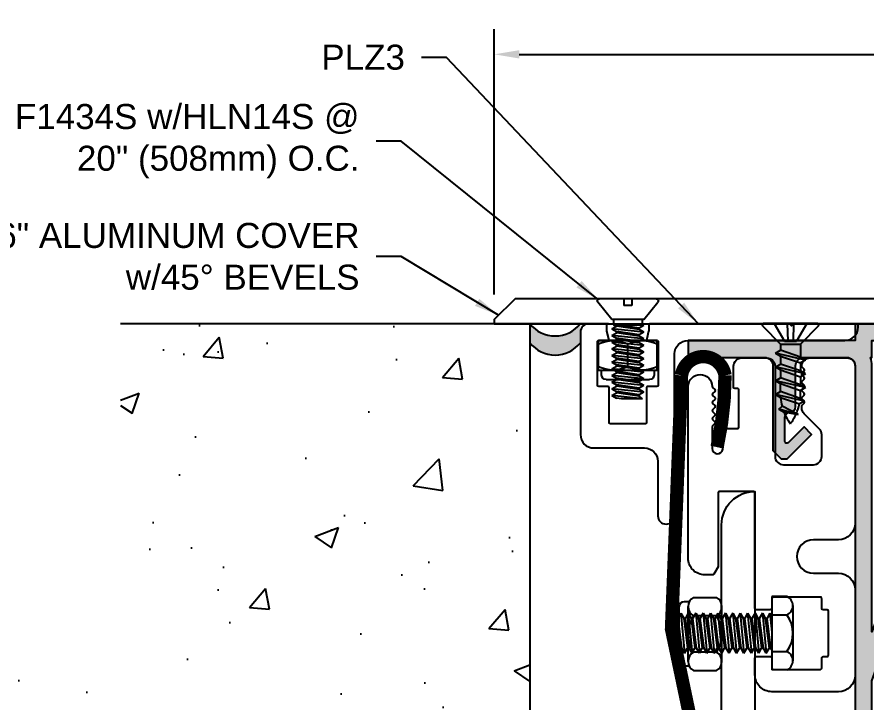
# Model space of a CAD drawing. Header units: inches. Extents: x -5.6 to 52.3, y -10.7 to 2.3.
# Drawn here: x -0.78 to 5.59, y -2.83 to 2.3 of the extents above; entities that cross this region are included whole.
import ezdxf

# ---------------------------------------------------------------- set-up
doc = ezdxf.new("R2010")
doc.units = ezdxf.units.IN
doc.header["$MEASUREMENT"] = 0
for name, color, linetype in [('Anchors', 4, 'Continuous'), ('Conditions', 1, 'Continuous'), ('Dimensions', 3, 'Continuous'), ('Fillers', 2, 'Continuous'), ('Metals', 7, 'Continuous'), ('Seal', 5, 'Continuous'), ('Text', 2, 'Continuous')]:
    doc.layers.add(name, color=color, linetype=linetype)
doc.styles.add('ARIAL', font='arial.ttf')
doc.dimstyles.new('Arial', dxfattribs={"dimscale": 1.5, "dimtxt": 0.125, "dimasz": 0.125, "dimexe": 0.125, "dimexo": 0.125, "dimgap": 0.125, "dimtad": 0, "dimtih": 1, "dimtoh": 1, "dimdec": 4, "dimzin": 0, "dimdsep": 46, "dimlunit": 4, "dimtxsty": 'ARIAL', "dimcen": 0.125, "dimadec": 0, "dimazin": 0, "dimtfac": 1, "dimtdec": 4, "dimtofl": 0, "dimtmove": 0, "dimatfit": 3, "dimfxl": 0, "dimfrac": 2, "dimtolj": 1, "dimtzin": 0, "dimarcsym": 0})

# ---------------------------------------------------------------- blocks, each defined once
blk = doc.blocks.new('PLZ1')
blk.add_lwpolyline([(0.2649999999999997, 8.881784197001252e-16, -0.4142135623730711), (0.2749999999999995, -0.009999999999999787), (0.2750000000000021, -0.5598205080756875, 0.1316524975873954), (0.2763397459621579, -0.5648205080756883), (0.3081976404784053, -0.6199999999999983, 0.2679491924311732), (0.3168578945162501, -0.6249999999999991), (0.3750000000000018, -0.6249999999999991, 0.414213562373097), (0.5000000000000018, -0.4999999999999991), (0.4999999999999973, 0.7850000000000019, 1), (0.3199999999999978, 0.785000000000001, -0.1989123673796777), (0.3170710678118633, 0.7779289321881349), (0.3012132034355937, 0.7620710678118661, 0.4142135623730763), (0.3012132034355937, 0.7479289321881355), (0.3170710678118633, 0.7320710678118658, -0.1989123673796564), (0.3199999999999978, 0.7250000000000005, -0.1989123673796497), (0.3170710678118633, 0.7179289321881361), (0.3012132034355945, 0.7020710678118665, 0.4142135623731135), (0.3012132034355945, 0.687928932188135), (0.3170710678118633, 0.6720710678118662, -0.1989123673796546), (0.3199999999999987, 0.6650000000000009, -0.198912367379622), (0.3170710678118642, 0.6579289321881365), (0.3012132034355945, 0.642071067811866, 0.4142135623730765), (0.3012132034355945, 0.6279289321881345), (0.3170710678118633, 0.6120710678118657, -0.1989123673796316), (0.3199999999999978, 0.6050000000000004, -0.1989123673796566), (0.3170710678118633, 0.5979289321881351), (0.3012132034355945, 0.5820710678118663, 0.4142135623730949), (0.3012132034355954, 0.5679289321881349), (0.3170710678118633, 0.5520710678118661, -0.1989123673796383), (0.3199999999999987, 0.5450000000000008, -0.1989123673796336), (0.3170710678118642, 0.5379289321881364), (0.3012132034355945, 0.5220710678118659, 0.4142135623730953), (0.3012132034355945, 0.5079289321881353), (0.3170710678118642, 0.4920710678118665, -0.1989123673796485), (0.3199999999999987, 0.4850000000000003), (0.3199999999999985, 0.3220000000000001, -0.936089839049128), (0.240347930773738, 0.3167356476109759), (0.2211529076102021, 0.4613160880972567, 0.376061697724795), (0.211239890303637, 0.4699999999999998), (0.1299999999999981, 0.47, -0.4142135623730648), (0.1199999999999983, 0.4800000000000006), (0.1199999999999977, 0.7600000000000007, -0.414213562373097), (0.1299999999999975, 0.7700000000000005), (0.1499999999999979, 0.7700000000000005, 0.4142135623730951), (0.1599999999999977, 0.7800000000000002), (0.1599999999999968, 0.9375000000000002, 0.4142135623731011), (0.09749999999999504, 1.000000000000001), (-0.08750000000000369, 0.9999999999999993, 0.4142135623730909), (-0.1500000000000037, 0.9374999999999993), (-0.1500000000000012, 0.2624999999999986, -0.414213562373095), (-0.2125000000000012, 0.1999999999999995), (-0.4375000000000009, 0.1999999999999986, -0.4142135623730907), (-0.5000000000000009, 0.2624999999999977), (-0.5000000000000018, 0.4241116523516795, -0.1989123673796602), (-0.4816941738241614, 0.468305826175839), (-0.3683058261758425, 0.5816941738241568, 0.1989123673796586), (-0.3500000000000021, 0.6258883476483164), (-0.3500000000000021, 0.6374999999999986, 0.1989123673796728), (-0.3529289321881366, 0.6445710678118648), (-0.3687867965644063, 0.6604289321881336, -0.4142135623730583), (-0.3687867965644063, 0.6745710678118642), (-0.3529289321881375, 0.690428932188133, 0.1989123673796797), (-0.350000000000003, 0.6974999999999991, 0.1989123673796383), (-0.3529289321881375, 0.7045710678118644), (-0.3687867965644063, 0.7204289321881332, -0.4142135623730951), (-0.3687867965644063, 0.7345710678118638), (-0.3529289321881375, 0.7504289321881334, 0.1989123673796432), (-0.3500000000000025, 0.7574999999999987, 0.1989123673796546), (-0.3529289321881375, 0.764571067811864), (-0.3687867965644063, 0.7804289321881328, -0.4142135623731131), (-0.3687867965644063, 0.7945710678118643), (-0.3529289321881375, 0.810428932188133, 0.198912367379643), (-0.3500000000000025, 0.8174999999999983, 0.1989123673796778), (-0.3529289321881375, 0.8245710678118645), (-0.3687867965644063, 0.8404289321881333, -0.4142135623730396), (-0.3687867965644063, 0.8545710678118639), (-0.3529289321881375, 0.8704289321881327, 0.1989123673796892), (-0.3500000000000025, 0.8774999999999988, 0.1989123673796612), (-0.3529289321881375, 0.8845710678118641), (-0.3687867965644063, 0.9004289321881329, -0.4142135623730949), (-0.3687867965644063, 0.9145710678118644), (-0.3529289321881375, 0.9304289321881332, 0.1989123673796681), (-0.3500000000000034, 0.9374999999999993, 0.4142135623730908), (-0.4125000000000039, 0.9999999999999984), (-0.6875000000000033, 0.9999999999999976, 0.4142135623730929), (-0.7500000000000033, 0.9374999999999976), (-0.7499999999999991, -0.2375000000000032, 0.4142135623730929), (-0.6249999999999991, -0.3625000000000023), (-0.4374999999999991, -0.3625000000000023, -1), (-0.4374999999999982, -0.6125000000000014), (-0.6249999999999973, -0.6125000000000014, 0.4142135623730929), (-0.7499999999999974, -0.7374999999999996), (-0.7499999999999958, -1.375000000000004, 0.4142135623730907), (-0.6249999999999944, -1.500000000000002), (-0.1249999999999949, -1.500000000000001, 0.4142135623730991), (5.10702591327572e-15, -1.374999999999999), (3.33066907387547e-15, -1.247499999999999, 0.4142135623729931), (-0.009999999999995568, -1.2375), (-0.1149999999999969, -1.237500000000001, 0.414213562373019), (-0.1249999999999958, -1.247499999999999), (-0.1249999999999958, -1.3225, -0.414213562373069), (-0.1349999999999956, -1.3325), (-0.489999999999996, -1.332500000000002, -0.4142135623730129), (-0.4999999999999958, -1.322500000000002), (-0.4999999999999967, -1.247500000000003, 0.4142135623731492), (-0.5099999999999965, -1.237500000000001), (-0.5399999999999958, -1.237500000000001, -0.4142135623730909), (-0.5499999999999965, -1.227500000000002), (-0.5499999999999974, -0.8975000000000015, -0.414213562373097), (-0.5399999999999974, -0.8875000000000017), (-0.5099999999999971, -0.8875000000000017, 0.414213562373017), (-0.4999999999999973, -0.877500000000002), (-0.4999999999999982, -0.8025000000000027, -0.414213562373162), (-0.4899999999999975, -0.7925000000000011), (-0.134999999999998, -0.7925000000000013, -0.4142135623730711), (-0.1249999999999973, -0.8024999999999993), (-0.1249999999999973, -0.8775000000000004, 0.4142135623730649), (-0.1149999999999975, -0.8875000000000002), (-0.009999999999997122, -0.8875000000000002, 0.4142135623730951), (2.664535259100376e-15, -0.8774999999999986), (0, -0.009999999999999787, -0.414213562373097), (0.009999999999999787, 0)], format="xyb", close=True)
blk = doc.blocks.new('CSA3X312X14')
blk.add_lwpolyline([(0.25, 3.249999999999998, 0.4142135623730961), (0, 3.5), (0, 0), (3, 0, 0.4142135623730951), (2.75, 0.25), (0.25, 0.25)], format="xyb", close=True)
blk = doc.blocks.new('FSM1434S')
for p, q in [((0.2021999590287287, 0), (-0.2021999590287287, 0)), ((-0.1223999999999954, 0), (-0.04559999999999675, -0.1319999999999997)), ((-0.02372020366593475, 0), (-0.01903137791199683, -0.1319999999999997)), ((0.02372020366593475, 0), (0.01903137791199683, -0.1319999999999997)), ((0.1224000000000025, 0), (0.04560000000000386, -0.1319999999999997)), ((-0.209070226997607, -0.01631208755444646), (-0.07499999999999929, -0.1535999999999991)), ((0.2090702269976141, -0.01631208755444646), (0.07499999999999929, -0.1535999999999991)), ((-0.07499999999999929, -0.1535999999999991), (0.07499999999999929, -0.1535999999999991)), ((-0.07499999999999929, -0.1535999999999991), (-0.0750000000000064, -0.199690484713857)), ((-0.04559999999999675, -0.1319999999999997), (0.04560000000000386, -0.1319999999999997)), ((0.07499999999999929, -0.1535999999999991), (0.07499999999999929, -0.2512904847138593)), ((-0.1124999999999936, -0.2213411198084714), (-0.07499999999999218, -0.1996904847138605)), ((0.1125000000000078, -0.2729411198084719), (-0.1124999999999936, -0.2213411198084714)), ((-0.1124999999999936, -0.2213411198084714), (-0.07499999999999218, -0.2429917549030822)), ((0.0750000000000064, -0.2512904847138611), (-0.07499999999999218, -0.1996904847138605)), ((-0.07499999999999929, -0.2429917549030787), (-0.07499999999999929, -0.2464904847138598)), ((-0.07499999999999218, -0.2429917549030822), (-0.07499999999999218, -0.3028904847138598)), ((-0.07499999999999218, -0.2429917549030822), (0.0750000000000064, -0.2945917549030828)), ((0.1125000000000078, -0.2729411198084719), (0.0750000000000064, -0.2512904847138611)), ((-0.1124999999999936, -0.3245411198084707), (-0.07499999999999218, -0.3028904847138598)), ((0.0750000000000064, -0.3544904847138604), (-0.07499999999999218, -0.3028904847138598)), ((0.1125000000000078, -0.2729411198084719), (0.0750000000000064, -0.2945917549030828)), ((0.07499999999999929, -0.2945917549030863), (0.07499999999999929, -0.2980904847138603)), ((0.0750000000000064, -0.2945917549030828), (0.0750000000000064, -0.3544904847138604)), ((0.1125000000000078, -0.3761411198084712), (-0.1124999999999936, -0.3245411198084707)), ((-0.1124999999999936, -0.3245411198084707), (-0.07499999999999218, -0.3461917549030833)), ((-0.07499999999999218, -0.3461917549030833), (0.0750000000000064, -0.3977917549030821)), ((-0.07499999999999218, -0.3461917549030833), (-0.07499999999999218, -0.4060904847138609)), ((0.1125000000000078, -0.3761411198084712), (0.0750000000000064, -0.3544904847138604)), ((0.1125000000000078, -0.3761411198084712), (0.0750000000000064, -0.3977917549030821)), ((-0.1124999999999936, -0.4277411198084717), (-0.07499999999999218, -0.4060904847138609)), ((0.1125000000000078, -0.4793411198084705), (-0.1124999999999936, -0.4277411198084717)), ((-0.1124999999999936, -0.4277411198084717), (-0.07499999999999218, -0.4493917549030826)), ((0.0750000000000064, -0.4576904847138596), (-0.07499999999999218, -0.4060904847138609)), ((0.0750000000000064, -0.3977917549030821), (0.0750000000000064, -0.4576904847138596)), ((-0.07499999999999218, -0.5092904847138566), (-0.07499999999999218, -0.449391754903079)), ((-0.07499999999999218, -0.4493917549030826), (0.0750000000000064, -0.5009917549030831)), ((0.1125000000000078, -0.4793411198084705), (0.0750000000000064, -0.4576904847138596)), ((0.1125000000000078, -0.4793411198084705), (0.0750000000000064, -0.5009917549030831)), ((0.0750000000000064, -0.5244), (0.0750000000000064, -0.5009917549030796)), ((-0.1124999999999936, -0.5309411198084675), (-0.07499999999999218, -0.5092904847138566)), ((0.1054974343528237, -0.5812244573502046), (-0.1124999999999936, -0.5309411198084675)), ((-0.1124999999999936, -0.5309411198084675), (-0.07499999999999218, -0.5525917549030783)), ((0.07338413121035003, -0.5603346258502135), (-0.07499999999999218, -0.5092904847138566)), ((-0.07499999999999218, -0.5525917549030783), (0.06720391934592485, -0.6015099031580746)), ((0.1054974343528237, -0.5812244573502046), (0.07338413121035003, -0.5603346258502135)), ((-0.0885093113710731, -0.6395809368833536), (-0.06322969394716083, -0.6186114104252809)), ((0.05766015458528884, -0.6814778965481771), (-0.06322969394716083, -0.6186114104252809)), ((0.1054974343528237, -0.5812244573502046), (0.06720391934592485, -0.6015099031580746)), ((0.05766015458528884, -0.6814778965481771), (-0.0885093113710731, -0.6395809368833536)), ((-0.0885093113710731, -0.6395809368833536), (-0.0513025382185468, -0.6605294167157645)), ((-0.0513025382185468, -0.6605294167157645), (0.05766015458528884, -0.6814778965481771))]:
    blk.add_line(p, q)
for centre, radius, start, end in [((-0.2021999590287287, -0.009602841491085812), 0.009602841491087389, 90, 224.3206352445347), ((0.2021999590287287, -0.009602841491085812), 0.009602841491087389, 315.6793647554653, 90), ((0.2981151623510634, -0.5256258103886129), 0.3731171759479361, 184.1973960888634, 194.4309384336967), ((-0.2981151623510492, -0.5256258103886129), 0.3731171759479361, 354.6624059884859, 0.1882354729873082), ((-0.2981151623510492, -0.5256258103886129), 0.3731171759479361, 336.5003795182769, 348.2653928388687), ((0.2981151623510634, -0.5256258103886129), 0.3731171759479361, 201.2487049367108, 216.9666793800467), ((-0.2981151623510492, -0.5256258103886129), 0.3731171759479361, 323.0333206199533, 335.8103984866806)]:
    blk.add_arc(centre, radius, start, end)
blk = doc.blocks.new('HLN516SN')
for p, q in [((-0.2046420738343367, 0.3200000000000001), (0.2046420738343367, 0.3200000000000001)), ((-0.241648332876081, 0.2443651969271207), (-0.241648332876081, 0.2829937409582557)), ((0.241648332876081, 0.2443651969271207), (0.241648332876081, 0.2829937409582557)), ((-0.2737495523437501, 0.2130156189549991), (-0.2737495523437501, 0.04029593410499838)), ((-0.2053121642578127, 0.2533115530599999), (0.2053121642578127, 0.2533115530599999)), ((-0.1368747761718753, 0.04029593410500013), (-0.1368747761718753, 0.2130156189549991)), ((0.1368747761718752, 0.04029593410499975), (0.1368747761718752, 0.2130156189549995)), ((0.27374955234375, 0.2130156189549983), (0.27374955234375, 0.04029593410500267)), ((-0.2053121642578127, 0), (0.2053121642578127, 0))]:
    blk.add_line(p, q)
for centre, radius, start, end in [((-0.2046420738343367, 0.2829937409582557), 0.03700625904174437, 90, 180), ((0.2046420738343367, 0.2829937409582557), 0.03700625904174437, 0, 90), ((-0.2053121642578127, 0.1750475974834362), 0.07826395557656364, 29.0208465949254, 150.9791534050746), ((-6.72459486705801e-17, 0.0006996319112443222), 0.2526119211487555, 57.19114240084847, 122.8088575991515), ((0.2053121642578127, 0.1750475974834364), 0.07826395557656342, 29.02084659492475, 150.9791534050753), ((-0.2053121642578127, 0.07826395557656358), 0.07826395557656364, 209.0208465949254, 330.9791534050746), ((-6.377650171862648e-17, 0.2526119211487555), 0.2526119211487555, 237.1911424008485, 302.8088575991515), ((0.2053121642578127, 0.07826395557656339), 0.07826395557656342, 209.0208465949247, 330.9791534050753)]:
    blk.add_arc(centre, radius, start, end)
blk = doc.blocks.new('H51634S')
for p, q in [((-0.20625, 0.1584), (0.20625, 0.1584)), ((-0.275, 0.1143999999999999), (-0.275, 0)), ((-0.1375000000000001, 0), (-0.1375, 0.1144)), ((0.1374999999999998, 0), (0.1374999999999998, 0.1144)), ((0.275, 0.1144000000000001), (0.275, 0)), ((-0.275, 0), (0.275, 0)), ((-0.1500000000000032, -0.01312320444908496), (-0.1271137562753574, 2.465190328815662e-32)), ((-0.1500000000000032, -0.01312320444908496), (-0.008269391949888485, 0)), ((0.1244431218623133, 2.465190328815662e-32), (0.1129999999999966, -0.006561602224538915)), ((-0.1500000000000032, -0.01312320444908519), (-0.113000000000003, -0.03433938000231748)), ((-0.150000000000003, -0.06867876000464077), (0.1499999999999969, -0.04090098222686242)), ((-0.150000000000003, -0.06867876000464077), (-0.1130000000000028, -0.04746258445140847)), ((0.1129999999999966, -0.006561602224538915), (-0.113000000000003, -0.03433938000231748)), ((-0.1130000000000028, -0.04746258445140847), (0.1129999999999967, -0.0196848066736299)), ((-0.1130000000000028, -0.04746258445140847), (-0.113000000000003, -0.03433938000231748)), ((0.1129999999999967, -0.06211715778009472), (-0.1130000000000028, -0.08989493555787328)), ((0.1129999999999967, -0.0196848066736299), (0.1129999999999966, -0.006561602224538915)), ((0.1499999999999969, -0.0409009822268622), (0.1129999999999967, -0.0196848066736299)), ((0.1499999999999969, -0.04090098222686242), (0.1129999999999967, -0.06211715778009472)), ((0.1129999999999968, -0.0752403622291857), (0.1129999999999967, -0.06211715778009472)), ((-0.150000000000003, -0.06867876000464099), (-0.1130000000000028, -0.08989493555787328)), ((-0.1500000000000029, -0.1242343155601966), (0.149999999999997, -0.09645653778241822)), ((-0.1500000000000029, -0.1242343155601966), (-0.1130000000000027, -0.1030181400069643)), ((-0.1500000000000029, -0.1242343155601968), (-0.1130000000000027, -0.1454504911134291)), ((-0.1130000000000027, -0.1030181400069643), (0.1129999999999968, -0.0752403622291857)), ((-0.1130000000000027, -0.1030181400069643), (-0.1130000000000028, -0.08989493555787328)), ((0.1129999999999968, -0.1176727133356505), (-0.1130000000000027, -0.1454504911134291)), ((0.149999999999997, -0.096456537782418), (0.1129999999999968, -0.0752403622291857)), ((0.149999999999997, -0.09645653778241822), (0.1129999999999968, -0.1176727133356505)), ((0.1129999999999969, -0.1307959177847415), (0.1129999999999968, -0.1176727133356505)), ((-0.1500000000000028, -0.1797898711157524), (0.1499999999999971, -0.152012093337974)), ((-0.1500000000000028, -0.1797898711157524), (-0.1130000000000026, -0.1585736955625201)), ((-0.1500000000000028, -0.1797898711157526), (-0.1130000000000026, -0.2010060466689849)), ((-0.1130000000000026, -0.1585736955625201), (0.1129999999999969, -0.1307959177847415)), ((-0.1130000000000026, -0.1585736955625201), (-0.1130000000000027, -0.1454504911134291)), ((0.1129999999999969, -0.1732282688912063), (-0.1130000000000026, -0.2010060466689849)), ((-0.1130000000000025, -0.2141292511180759), (0.112999999999997, -0.1863514733402973)), ((0.1499999999999971, -0.1520120933379738), (0.1129999999999969, -0.1307959177847415)), ((0.1499999999999971, -0.152012093337974), (0.1129999999999969, -0.1732282688912063)), ((0.112999999999997, -0.1863514733402973), (0.1129999999999969, -0.1732282688912063)), ((0.1499999999999972, -0.2075676488935296), (0.112999999999997, -0.1863514733402973)), ((-0.1500000000000027, -0.2353454266713082), (0.1499999999999972, -0.2075676488935298)), ((-0.1500000000000027, -0.2353454266713082), (-0.1130000000000025, -0.2141292511180759)), ((-0.1500000000000027, -0.2353454266713084), (-0.1130000000000025, -0.2565616022245407)), ((-0.1130000000000025, -0.2141292511180759), (-0.1130000000000026, -0.2010060466689849)), ((0.112999999999997, -0.2287838244467621), (-0.1130000000000025, -0.2565616022245407)), ((-0.1130000000000024, -0.2696848066736317), (0.1129999999999971, -0.2419070288958531)), ((0.1499999999999972, -0.2075676488935298), (0.112999999999997, -0.2287838244467621)), ((0.1129999999999971, -0.2419070288958531), (0.112999999999997, -0.2287838244467621)), ((0.1499999999999973, -0.2631232044490854), (0.1129999999999971, -0.2419070288958531)), ((-0.1500000000000026, -0.290900982226864), (0.1499999999999973, -0.2631232044490857)), ((-0.1500000000000026, -0.290900982226864), (-0.1130000000000024, -0.2696848066736317)), ((-0.1500000000000026, -0.2909009822268642), (-0.1130000000000024, -0.3121171577800965)), ((-0.1130000000000024, -0.2696848066736317), (-0.1130000000000025, -0.2565616022245407)), ((0.1129999999999971, -0.284339380002318), (-0.1130000000000024, -0.3121171577800965)), ((-0.1130000000000023, -0.3252403622291875), (0.1129999999999972, -0.2974625844514089)), ((-0.1130000000000023, -0.3252403622291875), (-0.1130000000000024, -0.3121171577800965)), ((0.1499999999999973, -0.2631232044490857), (0.1129999999999971, -0.284339380002318)), ((0.1129999999999972, -0.2974625844514089), (0.1129999999999971, -0.284339380002318)), ((0.1499999999999974, -0.3186787600046412), (0.1129999999999972, -0.2974625844514089)), ((-0.1500000000000025, -0.3464565377824198), (0.1499999999999974, -0.3186787600046415)), ((-0.1500000000000025, -0.3464565377824198), (-0.1130000000000023, -0.3252403622291875)), ((-0.1500000000000025, -0.34645653778242), (-0.1130000000000023, -0.3676727133356523)), ((-0.1500000000000024, -0.4020120933379756), (0.1499999999999976, -0.3742343155601973)), ((-0.1500000000000024, -0.4020120933379756), (-0.1130000000000022, -0.3807959177847433)), ((0.1129999999999972, -0.3398949355578738), (-0.1130000000000023, -0.3676727133356523)), ((-0.1130000000000022, -0.3807959177847433), (0.1129999999999974, -0.3530181400069647)), ((-0.1130000000000022, -0.3807959177847433), (-0.1130000000000023, -0.3676727133356523)), ((0.1499999999999974, -0.3186787600046415), (0.1129999999999972, -0.3398949355578738)), ((0.1129999999999974, -0.3530181400069647), (0.1129999999999972, -0.3398949355578738)), ((0.1499999999999976, -0.374234315560197), (0.1129999999999974, -0.3530181400069647)), ((0.1499999999999976, -0.3742343155601973), (0.1129999999999974, -0.3954504911134296)), ((-0.1500000000000024, -0.4020120933379758), (-0.1130000000000022, -0.4232282688912081)), ((-0.1500000000000023, -0.4575676488935314), (0.1499999999999977, -0.4297898711157531)), ((-0.1500000000000023, -0.4575676488935314), (-0.1130000000000021, -0.4363514733402991)), ((0.1129999999999974, -0.3954504911134296), (-0.1130000000000022, -0.4232282688912081)), ((-0.1130000000000021, -0.4363514733402991), (0.1129999999999975, -0.4085736955625205)), ((-0.1130000000000021, -0.4363514733402991), (-0.1130000000000022, -0.4232282688912081)), ((0.1129999999999975, -0.4085736955625205), (0.1129999999999974, -0.3954504911134296)), ((0.1499999999999977, -0.4297898711157528), (0.1129999999999975, -0.4085736955625205)), ((0.1499999999999977, -0.4297898711157531), (0.1129999999999975, -0.4510060466689854)), ((-0.1500000000000023, -0.4575676488935316), (-0.1130000000000021, -0.4787838244467639)), ((-0.1500000000000022, -0.5131232044490872), (0.1499999999999978, -0.4853454266713089)), ((-0.1500000000000022, -0.5131232044490872), (-0.113000000000002, -0.4919070288958549)), ((0.1129999999999975, -0.4510060466689854), (-0.1130000000000021, -0.4787838244467639)), ((-0.113000000000002, -0.4919070288958549), (0.1129999999999976, -0.4641292511180763)), ((-0.113000000000002, -0.4919070288958549), (-0.1130000000000021, -0.4787838244467639)), ((0.1129999999999976, -0.5065616022245412), (-0.113000000000002, -0.5343393800023197)), ((0.1129999999999976, -0.4641292511180763), (0.1129999999999975, -0.4510060466689854)), ((0.1499999999999978, -0.4853454266713086), (0.1129999999999976, -0.4641292511180763)), ((0.1499999999999978, -0.4853454266713089), (0.1129999999999976, -0.5065616022245412)), ((0.1129999999999977, -0.5196848066736321), (0.1129999999999976, -0.5065616022245412)), ((-0.1500000000000022, -0.5131232044490874), (-0.113000000000002, -0.5343393800023197)), ((-0.150000000000002, -0.568678760004643), (0.1499999999999979, -0.5409009822268647)), ((-0.150000000000002, -0.568678760004643), (-0.1130000000000018, -0.5474625844514107)), ((-0.150000000000002, -0.5686787600046432), (-0.1130000000000018, -0.5898949355578755)), ((-0.1130000000000018, -0.5474625844514107), (0.1129999999999977, -0.5196848066736321)), ((-0.1130000000000018, -0.5474625844514107), (-0.113000000000002, -0.5343393800023197)), ((0.1129999999999977, -0.562117157780097), (-0.1130000000000018, -0.5898949355578755)), ((0.1499999999999979, -0.5409009822268644), (0.1129999999999977, -0.5196848066736321)), ((0.1499999999999979, -0.5409009822268647), (0.1129999999999977, -0.562117157780097)), ((0.1129999999999978, -0.575240362229188), (0.1129999999999977, -0.562117157780097)), ((-0.1500000000000019, -0.6242343155601988), (0.149999999999998, -0.5964565377824205)), ((-0.1500000000000019, -0.6242343155601988), (-0.1130000000000017, -0.6030181400069665)), ((-0.1500000000000019, -0.624234315560199), (-0.1130000000000017, -0.6454504911134313)), ((-0.1130000000000017, -0.6030181400069665), (0.1129999999999978, -0.575240362229188)), ((-0.1130000000000017, -0.6030181400069665), (-0.1130000000000018, -0.5898949355578755)), ((0.1129999999999978, -0.6176727133356528), (-0.1130000000000017, -0.6454504911134313)), ((-0.1130000000000016, -0.6585736955625223), (0.1129999999999979, -0.6307959177847438)), ((0.149999999999998, -0.5964565377824202), (0.1129999999999978, -0.575240362229188)), ((0.149999999999998, -0.5964565377824205), (0.1129999999999978, -0.6176727133356528)), ((0.1129999999999979, -0.6307959177847438), (0.1129999999999978, -0.6176727133356528)), ((0.1499999999999981, -0.652012093337976), (0.1129999999999979, -0.6307959177847438)), ((-0.1500000000000018, -0.6797898711157546), (0.1499999999999981, -0.6520120933379763)), ((-0.1500000000000018, -0.6797898711157546), (-0.1130000000000016, -0.6585736955625223)), ((-0.1500000000000018, -0.6797898711157548), (-0.1130000000000016, -0.7010060466689871)), ((-0.1130000000000016, -0.6585736955625223), (-0.1130000000000017, -0.6454504911134313)), ((0.1129999999999979, -0.6732282688912086), (-0.1130000000000016, -0.7010060466689871)), ((-0.1130000000000015, -0.7141292511180781), (0.112999999999998, -0.6863514733402996)), ((0.1499999999999981, -0.6520120933379763), (0.1129999999999979, -0.6732282688912086)), ((0.112999999999998, -0.6863514733402996), (0.1129999999999979, -0.6732282688912086)), ((0.1499999999999982, -0.7075676488935319), (0.112999999999998, -0.6863514733402996)), ((-0.1500000000000017, -0.7353454266713104), (0.1499999999999982, -0.7075676488935321)), ((-0.1500000000000017, -0.7353454266713104), (-0.1130000000000015, -0.7141292511180781)), ((-0.1500000000000017, -0.7353454266713106), (-0.1244431218623253, -0.75)), ((-0.1244431218623252, -0.75), (0.06027445407713892, -0.75)), ((-0.1130000000000015, -0.7141292511180781), (-0.1130000000000016, -0.7010060466689871)), ((0.112999999999998, -0.7287838244467644), (-0.05961480430112242, -0.75)), ((0.112999999999998, -0.7287838244467644), (0.06027445407713888, -0.75)), ((0.1499999999999982, -0.7075676488935321), (0.112999999999998, -0.7287838244467644))]:
    blk.add_line(p, q)
for centre, radius, start, end in [((-0.20625, 0.08268906250000006), 0.07571093749999994, 24.76151385761418, 155.2384861423857), ((-1.221245327087672e-16, -0.07844374999999973), 0.2368437499999998, 54.51065674988613, 125.4893432501139), ((0.20625, 0.08268906249999988), 0.07571093750000013, 24.76151385761451, 155.2384861423856)]:
    blk.add_arc(centre, radius, start, end)
for p in [(-0.1130000000000028, -0.04746258445140847), (-0.1130000000000027, -0.1030181400069643), (-0.1130000000000026, -0.1585736955625201), (-0.1130000000000025, -0.2141292511180759), (-0.1130000000000024, -0.2696848066736317), (-0.1130000000000023, -0.3252403622291875), (-0.1130000000000022, -0.3807959177847433), (-0.1130000000000021, -0.4363514733402991), (-0.113000000000002, -0.4919070288958549), (-0.1130000000000018, -0.5474625844514107), (-0.1130000000000017, -0.6030181400069665), (-0.1130000000000016, -0.6585736955625223), (-0.1130000000000015, -0.7141292511180781)]:
    blk.add_point(p)
blk = doc.blocks.new('SSPD600')
h = blk.add_hatch(color=256)
h.paths.add_polyline_path([(4.029136909204452, 0.03000000000000291), (3.31386309079528, 0.03000000000000291), (3.081749999999891, -0.6935841450781074), (2.849636909204499, 0.02999999999999936), (2.134363090795323, 0.03000000000000114), (1.870999999999932, -0.6935841450781092), (1.527563457665982, 0.2499999999999947), (1.249999999999957, 0.2499999999999947), (1.249999999999957, 0.1249999999999982), (0, 0.1249999999999982), (0, -3.469446951953614e-18), (0.570999999999982, 1.77635683940025e-15, -0.4142135623730871), (0.633999999999979, -0.06299999999999709), (0.633999999999979, -0.6969999999999713), (0.6969999999999761, -0.7599999999999716), (0.7419999999999733, -0.7599999999999713), (0.924433549546098, -0.5775664504538494), (0.8678650070511766, -0.5209979079589254), (0.7496066017177734, -0.6392563132923303, -0.6681786379192087), (0.7239999999999753, -0.6286497115745284), (0.7239999999999753, -0.4499999999999797, -0.4142135623730885), (0.7639999999999736, -0.4099999999999806, 0.414213562373095), (0.8039999999999727, -0.3699999999999815), (0.8039999999999727, -0.06299999999999706, -0.4142135623730951), (0.8669999999999716, 1.77635683940025e-15), (1.186999999999959, 1.77635683940025e-15, -0.4142135623730871), (1.249999999999956, -0.0629999999999971), (1.249999999999953, -2.765243172579734), (1.51861526720523, -3.503257553746996, 0.3152987888789879), (1.87099999999994, -3.749999999999863, 0.3152987888789803), (2.223384732794639, -3.503257553746997), (2.491999999999909, -2.765243172579739), (2.760615267205186, -3.503257553747, 0.2925142863903486), (3.08174999999989, -3.748695648221782, 0.2746935280229778), (3.402884732794593, -3.503257553746995), (3.671499999999868, -2.897533122415693), (3.940115267205141, -3.503257553747, 0.2925142863903494), (4.261249999999844, -3.748695648221782, 0.2984658077036672), (4.582384732794549, -3.503257553747), (4.850999999999822, -2.897533122415718), (5.1196152672051, -3.503257553747, 0.2925142863903497), (5.440749999999799, -3.748695648221782, 0.2640128131684211), (5.761884732794503, -3.503257553747005), (6.030499999999776, -2.765243172579739), (6.299115267205055, -3.503257553746996, 0.3152987888789847), (6.651499999999761, -3.749999999999863, 0.3152987888789816), (7.003884732794464, -3.503257553746995), (7.272499999999734, -2.76524317257974), (7.272499999999733, -0.06299999999999706, -0.4142135623730869), (7.335499999999733, 1.77635683940025e-15), (7.655499999999721, 1.77635683940025e-15, -0.4142135623730951), (7.71849999999972, -0.06299999999999706), (7.71849999999972, -0.369999999999985, 0.4142135623730785), (7.758499999999718, -0.4099999999999824, -0.4142135623730884), (7.798499999999715, -0.4499999999999797), (7.798499999999715, -0.6286497115745302, -0.6681786379192528), (7.772893398281914, -0.6392563132923268), (7.654634992948513, -0.5209979079589253), (7.598066450453592, -0.5775664504538476), (7.780499999999718, -0.7599999999999733), (7.825499999999716, -0.759999999999973), (7.888499999999711, -0.6969999999999732), (7.888499999999711, -0.06299999999999706, -0.4142135623730951), (7.95149999999971, 1.77635683940025e-15), (8.522499999999692, 1.772887392448297e-15), (8.522499999999692, 0.1249999999999982), (7.272499999999733, 0.1249999999999982), (7.272499999999733, 0.2499999999999929), (6.994936542333708, 0.2499999999999964), (6.651499999999759, -0.6935841450781108), (6.388136909204366, 0.03000000000000291), (5.672863090795191, 0.03000000000000291), (5.440749999999799, -0.6935841450781092), (5.20863690920441, 0.03000000000000469), (4.493363090795238, 0.03000000000000114), (4.261249999999843, -0.6935841450781108)])
h.paths.add_polyline_path([(4.195613055353484, -0.8981992846840915), (3.671499999999868, -2.532057572395329), (3.147386944646249, -0.8981992846840876), (3.40503917453659, -0.09499999999998995), (3.93796082546314, -0.0949999999999882)], flags=16)
h.paths.add_polyline_path([(4.584539174536548, -0.09499999999999), (5.117460825463096, -0.09499999999998823), (5.37511305535344, -0.8981992846840875), (4.850999999999819, -2.532057572395347), (4.326886944646202, -0.8981992846840948)], flags=16)
h.paths.add_polyline_path([(4.261249999999843, -1.102814424290072), (4.776896729538226, -2.710279977726947), (4.464665006629332, -3.461214293189949, -0.2882746981297682), (4.261916306203108, -3.623122223256372, -0.2819026123962393), (4.057576844803373, -3.460505035831295), (3.745606342903971, -2.710270399763536)], flags=16)
h.paths.add_polyline_path([(3.016113055353531, -0.8981992846840876), (2.514556388839352, -2.461740791560173), (1.937511110779673, -0.876321920088292), (2.221889033071532, -0.09499999999998998), (2.758460825463187, -0.0949999999999953)], flags=16)
h.paths.add_polyline_path([(3.081749999999891, -1.102814424290072), (3.59738444290325, -2.710241675646363), (3.286195145183713, -3.458384010772994, -0.2603241482600674), (3.079754394362844, -3.622779599050771, -0.2790076256030981), (2.878076844803416, -3.460505035831288), (2.584333097608406, -2.653450723307008)], flags=16)
h.paths.add_polyline_path([(5.764039174536501, -0.09499999999998997), (6.300610966928156, -0.09499999999998997), (6.584988889220019, -0.8763219200882928), (6.030499999999779, -2.39976762255939), (6.007943611160333, -2.46174079156018), (5.506386944646158, -0.8981992846840874)], flags=16)
h.paths.add_polyline_path([(5.440749999999797, -1.102814424290072), (5.938166902391282, -2.653450723307008), (5.645657130373948, -3.457114716894464, -0.2481028093257431), (5.437557923772724, -3.622616121012149, -0.2777064699222286), (5.237076844803331, -3.460505035831292), (4.925106342903922, -2.710270399763553)], flags=16)
h.paths.add_polyline_path([(1.870999999999934, -1.059059695098475), (2.42548888922017, -2.582505397569554), (2.105923155196407, -3.460505035831291, -0.3152987888789797), (1.870999999999938, -3.62499999999987, -0.3152987888789884), (1.636076844803462, -3.460505035831291), (1.374999999999947, -2.743202299991174), (1.374999999999947, -2.421808495147928)], flags=16)
h.paths.add_polyline_path([(1.804488889220191, -0.8763219200882923), (1.374999999999947, -2.056332945127556), (1.37499999999995, -0.06299999999999706, 0.0856379707664618), (1.364129895839132, 5.329070518200751e-15), (1.374999999999949, 7.105427357601002e-15), (1.374999999999949, 0.1250000000000018), (1.440037515389771, 0.1250000000000018)], flags=16)
h.paths.add_polyline_path([(7.082462484609914, 0.125), (7.14749999999974, 0.1249999999999982), (7.14749999999974, 5.329070518200751e-15), (7.158370104160558, 5.329070518200751e-15, 0.08563797076646146), (7.14749999999974, -0.06300000000000076), (7.147499999999743, -2.743202299991181), (6.886423155196232, -3.460505035831291, -0.3152987888789796), (6.651499999999759, -3.62499999999987, -0.3152987888789811), (6.416576844803288, -3.460505035831293), (6.097011110779519, -2.582505397569571)], flags=17)
for points in [[(7.272499999999733, -0.06299999999999706, -0.4142135623730869), (7.335499999999733, 1.77635683940025e-15), (7.655499999999721, 1.77635683940025e-15, -0.4142135623730951), (7.71849999999972, -0.06299999999999706), (7.71849999999972, -0.369999999999985, 0.4142135623730785), (7.758499999999718, -0.4099999999999824, -0.4142135623730884), (7.798499999999715, -0.4499999999999797), (7.798499999999715, -0.6286497115745302, -0.6681786379192528), (7.772893398281914, -0.6392563132923268), (7.654634992948513, -0.5209979079589253), (7.598066450453592, -0.5775664504538476), (7.780499999999718, -0.7599999999999731), (7.825499999999717, -0.7599999999999731), (7.888499999999711, -0.6969999999999725), (7.888499999999711, -0.06299999999999706, -0.4142135623730951), (7.95149999999971, 1.77635683940025e-15), (8.522499999999692, 1.77635683940025e-15), (8.522499999999692, 0.1249999999999982), (7.272499999999733, 0.1249999999999982), (7.272499999999733, 0.2499999999999929), (6.994936542333708, 0.2499999999999964), (6.651499999999759, -0.6935841450781108), (6.388136909204366, 0.03000000000000291), (5.672863090795191, 0.03000000000000291), (5.440749999999799, -0.6935841450781091), (5.208636909204409, 0.03000000000000469), (4.493363090795238, 0.03000000000000114), (4.261249999999843, -0.6935841450781108), (4.029136909204452, 0.03000000000000291), (3.31386309079528, 0.03000000000000291), (3.081749999999891, -0.6935841450781073), (2.849636909204499, 0.02999999999999936), (2.134363090795324, 0.03000000000000114), (1.870999999999932, -0.6935841450781091), (1.527563457665982, 0.2499999999999947), (1.249999999999956, 0.2499999999999947), (1.249999999999957, 0.1249999999999982), (0, 0.1249999999999982), (0, 0), (0.570999999999982, 1.77635683940025e-15, -0.4142135623730869), (0.633999999999979, -0.06299999999999706), (0.6339999999999786, -0.6969999999999708), (0.6969999999999756, -0.7599999999999714), (0.7419999999999733, -0.7599999999999714), (0.924433549546098, -0.5775664504538494), (0.8678650070511766, -0.5209979079589253), (0.7496066017177734, -0.6392563132923303, -0.6681786379192081), (0.7239999999999753, -0.6286497115745284), (0.7239999999999753, -0.4499999999999797, -0.4142135623730885), (0.7639999999999736, -0.4099999999999806, 0.414213562373095), (0.8039999999999727, -0.3699999999999815), (0.8039999999999727, -0.06299999999999706, -0.4142135623730951), (0.8669999999999716, 1.77635683940025e-15), (1.186999999999959, 1.77635683940025e-15, -0.4142135623730869), (1.249999999999956, -0.06299999999999706), (1.249999999999954, -2.765243172579735), (1.51861526720523, -3.503257553746996, 0.3152987888789879), (1.87099999999994, -3.749999999999863, 0.3152987888789808), (2.223384732794639, -3.503257553746996), (2.49199999999991, -2.765243172579739), (2.760615267205186, -3.503257553747, 0.2925142863903486), (3.08174999999989, -3.748695648221782, 0.2746935280229771), (3.402884732794593, -3.503257553746996), (3.671499999999869, -2.897533122415693), (3.940115267205141, -3.503257553747, 0.2925142863903494), (4.261249999999844, -3.748695648221782, 0.2984658077036677), (4.582384732794549, -3.503257553747), (4.850999999999822, -2.897533122415718), (5.1196152672051, -3.503257553747, 0.2925142863903497), (5.440749999999799, -3.748695648221782, 0.264012813168422), (5.761884732794504, -3.503257553747003), (6.030499999999776, -2.765243172579739), (6.299115267205055, -3.503257553746996, 0.3152987888789847), (6.651499999999761, -3.749999999999863, 0.3152987888789829), (7.003884732794464, -3.503257553746993), (7.272499999999734, -2.765243172579739)], [(1.804488889220191, -0.8763219200882926), (1.374999999999948, -2.056332945127556), (1.37499999999995, -0.06299999999999706, 0.0856379707664618), (1.364129895839132, 5.329070518200751e-15), (1.374999999999949, 7.105427357601002e-15), (1.37499999999995, 0.1250000000000018), (1.440037515389772, 0.1250000000000018)], [(7.082462484609914, 0.125), (7.14749999999974, 0.1249999999999982), (7.14749999999974, 5.329070518200751e-15), (7.158370104160558, 5.329070518200751e-15, 0.08563797076645646), (7.14749999999974, -0.06299999999999706), (7.147499999999742, -2.74320229999118), (6.886423155196232, -3.460505035831291, -0.3152987888789797), (6.651499999999759, -3.62499999999987, -0.3152987888789829), (6.416576844803287, -3.460505035831291), (6.097011110779519, -2.582505397569571)], [(1.870999999999933, -1.059059695098474), (2.42548888922017, -2.582505397569554), (2.105923155196407, -3.460505035831291, -0.3152987888789797), (1.870999999999938, -3.62499999999987, -0.3152987888789881), (1.636076844803462, -3.460505035831291), (1.374999999999947, -2.743202299991173), (1.374999999999947, -2.421808495147927)], [(3.081749999999891, -1.102814424290072), (3.59738444290325, -2.710241675646364), (3.286195145183713, -3.458384010772994, -0.2603241482600675), (3.079754394362844, -3.622779599050771, -0.2790076256030988), (2.878076844803416, -3.460505035831288), (2.584333097608405, -2.653450723307008)], [(4.261249999999843, -1.102814424290072), (4.776896729538226, -2.710279977726946), (4.464665006629332, -3.461214293189949, -0.2882746981297682), (4.261916306203108, -3.623122223256372, -0.2819026123962392), (4.057576844803373, -3.460505035831295), (3.745606342903971, -2.710270399763536)], [(5.440749999999797, -1.102814424290072), (5.938166902391282, -2.653450723307008), (5.645657130373948, -3.457114716894464, -0.248102809325743), (5.437557923772724, -3.622616121012149, -0.2777064699222255), (5.237076844803332, -3.460505035831295), (4.925106342903922, -2.710270399763553)]]:
    blk.add_lwpolyline(points, format="xyb", close=True)
for points in [[(2.221889033071532, -0.09499999999998998), (2.758460825463187, -0.09499999999999531), (3.016113055353531, -0.8981992846840878), (2.514556388839352, -2.461740791560173), (1.937511110779673, -0.8763219200882926)], [(3.147386944646249, -0.8981992846840878), (3.40503917453659, -0.09499999999998998), (3.93796082546314, -0.0949999999999882), (4.195613055353484, -0.8981992846840914), (3.671499999999868, -2.532057572395329)], [(4.326886944646202, -0.8981992846840949), (4.584539174536548, -0.09499999999998998), (5.117460825463096, -0.0949999999999882), (5.37511305535344, -0.8981992846840878), (4.850999999999819, -2.532057572395347)], [(5.506386944646158, -0.8981992846840878), (5.764039174536501, -0.09499999999998998), (6.300610966928157, -0.09499999999998998), (6.584988889220019, -0.8763219200882926), (6.030499999999779, -2.39976762255939), (6.007943611160333, -2.46174079156018)]]:
    blk.add_lwpolyline(points, close=True)
blk = doc.blocks.new('PLZ3')
blk.add_lwpolyline([(1.574999999999999, 1.03, -0.414213562373095), (1.584999999999997, 1.02), (1.584999999999997, 0.7600000000000007, 0.4142135623730992), (1.594999999999999, 0.7500000000000009), (1.855, 0.75, 0.4142135623730909), (1.864999999999998, 0.7600000000000007), (1.864999999999998, 1.02, -0.414213562373095), (1.875, 1.03), (1.942499999999999, 1.03, 0.4142135623730909), (1.952500000000001, 1.040000000000001), (1.952499999999997, 1.365, 0.414213562373095), (1.942499999999999, 1.375), (1.877587344537002, 1.375, -0.4827156194513416), (1.867846372534569, 1.387261297071993), (1.880990972002433, 1.443884187087406, 0.05708755197964378), (1.881249999999998, 1.446145484159399), (1.881249999999998, 1.49, -0.4142135623730607), (1.891249999999999, 1.500000000000001), (2.017500000000002, 1.500000000000001, -0.4142135623730982), (2.080000000000002, 1.4375), (2.080000000000002, 0.6700000000000008, -0.4142135623730909), (1.98, 0.5700000000000012), (1.599999999999998, 0.5700000000000012, 0.414213562373095), (1.5, 0.4700000000000006), (1.5, 0.06250000000000089, -0.4142135623730909), (1.4375, 8.881784197001252e-16, -0.4142135623730992), (1.375, 0.06250000000000089), (1.375000000000004, 1.274999999999999, 0.414213562373095), (1.275000000000002, 1.375), (0.1000000000000014, 1.375, -0.4142135623730935), (0, 1.475), (0, 1.49, -0.414213562373095), (0.01000000000000156, 1.500000000000001), (0.4849999999999994, 1.500000000000001), (0.5, 1.485), (0.5150000000000006, 1.500000000000001), (1.55875, 1.500000000000001, -0.4142135623731126), (1.568749999999998, 1.49), (1.568749999999998, 1.446145484159399, 0.0570875519796469), (1.569009027997566, 1.443884187087406), (1.582153627465431, 1.387261297071993, -0.4827156194513327), (1.572412655462998, 1.375), (1.507499999999997, 1.375, 0.414213562373095), (1.497499999999999, 1.365), (1.497499999999999, 1.04, 0.4142135623730992), (1.5075, 1.029999999999999)], format="xyb", close=True)
blk = doc.blocks.new('HLN14S')
for p, q in [((-0.2195000000000027, 0.291999999999998), (0.2194999999999991, 0.2920000000000016)), ((-0.2195000000000009, 0.0702965621585534), (-0.2195000000000027, 0.291999999999998)), ((8.881784197001252e-16, 0.0956747967394378), (-8.881784197001252e-16, 0.2666217654191172)), ((0.2194999999999991, 0.0702965621585534), (0.2194999999999991, 0.2920000000000016)), ((0.2195000000000009, 0.0702965621585534), (-0.2195000000000027, 0.0702965621585534)), ((-0.1975500000000006, 0.0702965621585534), (-0.1975500000000006, 0.0351200000000027)), ((0.1975499999999988, 0.03511999999999915), (0.1975499999999988, 0.0702965621585534)), ((0.1624299999999996, 0), (-0.1624299999999996, 0))]:
    blk.add_line(p, q)
for centre, radius, start, end in [((-0.1097499999999991, 0.04200000000000159), 0.25, 63.95990540012009, 116.0400945998816), ((0.1097500000000009, 0.04200000000000159), 0.25, 63.95990540011964, 116.0400945998812), ((-0.1097500000000009, 0.3202965621585534), 0.25, 243.9599054001192, 296.0400945998812), ((0.1097499999999991, 0.3202965621585534), 0.25, 243.9599054001196, 296.0400945998807), ((-0.1624299999999996, 0.0351200000000027), 0.03511999999999992, 180, 270), ((0.1624299999999996, 0.03511999999999915), 0.03511999999999992, 270, 0)]:
    blk.add_arc(centre, radius, start, end)
blk = doc.blocks.new('F1434')
for p, q in [((-22.55493025342908, -11.88433318284262), (-22.37193025342908, -11.88433318284262)), ((-22.37193025342908, -11.88433318284262), (-22.37193025342908, -11.93433318284262)), ((-22.30993025342908, -11.88433318284262), (-22.30993025342908, -11.93433318284262)), ((-22.30993025342908, -11.88433318284262), (-22.12693025342908, -11.88433318284262)), ((-22.45993025342908, -12.03970327369018), (-22.56658216308475, -11.90877950495105)), ((-22.37193025342908, -11.93433318284262), (-22.30993025342908, -11.93433318284262)), ((-22.22193025342908, -12.03970327369018), (-22.11527834377341, -11.90877950495105)), ((-22.45993025342908, -12.03970327369018), (-22.22193025342908, -12.03970327369018)), ((-22.45993025342908, -12.08433318284262), (-22.44893025342908, -12.07896309199507)), ((-22.45993025342908, -12.08433318284262), (-22.40880698856031, -12.07896309199507)), ((-22.45993025342908, -12.08433318284262), (-22.42593025342908, -12.10396309199507)), ((-22.44893025342908, -12.03970327369018), (-22.44893025342908, -12.07896309199507)), ((-22.23293025342908, -12.07896309199507), (-22.44893025342908, -12.07896309199506)), ((-22.42593025342908, -12.10396309199507), (-22.25593025342908, -12.07896309199507)), ((-22.42593025342908, -12.11470327369018), (-22.25593025342908, -12.08970327369018)), ((-22.23293025342908, -12.07896309199507), (-22.25593025342908, -12.08970327369018)), ((-22.22193025342908, -12.10933318284262), (-22.25593025342908, -12.08970327369018)), ((-22.23293025342908, -12.03970327369018), (-22.23293025342908, -12.07896309199507)), ((-22.45993025342908, -12.13433318284262), (-22.22193025342908, -12.10933318284262)), ((-22.45993025342908, -12.13433318284262), (-22.42593025342908, -12.11470327369018)), ((-22.45993025342908, -12.13433318284262), (-22.42593025342908, -12.15396309199507)), ((-22.42593025342908, -12.10396309199507), (-22.42593025342908, -12.11470327369018)), ((-22.42593025342908, -12.15396309199507), (-22.25593025342908, -12.12896309199507)), ((-22.42593025342908, -12.16470327369018), (-22.25593025342908, -12.13970327369018)), ((-22.42593025342908, -12.15396309199507), (-22.42593025342908, -12.16470327369018)), ((-22.22193025342908, -12.10933318284262), (-22.25593025342908, -12.12896309199507)), ((-22.25593025342908, -12.12896309199507), (-22.25593025342908, -12.13970327369018)), ((-22.22193025342908, -12.15933318284262), (-22.25593025342908, -12.13970327369018)), ((-22.45993025342908, -12.18433318284262), (-22.22193025342908, -12.15933318284262)), ((-22.45993025342908, -12.18433318284262), (-22.42593025342908, -12.16470327369018)), ((-22.45993025342908, -12.18433318284262), (-22.42593025342908, -12.20396309199507)), ((-22.45993025342908, -12.23433318284262), (-22.22193025342908, -12.20933318284262)), ((-22.45993025342908, -12.23433318284262), (-22.42593025342908, -12.21470327369018)), ((-22.42593025342908, -12.20396309199507), (-22.25593025342908, -12.17896309199507)), ((-22.42593025342908, -12.21470327369018), (-22.25593025342908, -12.18970327369018)), ((-22.42593025342908, -12.20396309199507), (-22.42593025342908, -12.21470327369018)), ((-22.22193025342908, -12.15933318284262), (-22.25593025342908, -12.17896309199507)), ((-22.25593025342908, -12.17896309199507), (-22.25593025342908, -12.18970327369018)), ((-22.22193025342908, -12.20933318284262), (-22.25593025342908, -12.18970327369018)), ((-22.22193025342908, -12.20933318284262), (-22.25593025342908, -12.22896309199507)), ((-22.45993025342908, -12.23433318284262), (-22.42593025342908, -12.25396309199507)), ((-22.45993025342908, -12.28433318284262), (-22.22193025342908, -12.25933318284262)), ((-22.45993025342908, -12.28433318284262), (-22.42593025342908, -12.26470327369018)), ((-22.42593025342908, -12.25396309199507), (-22.25593025342908, -12.22896309199507)), ((-22.42593025342908, -12.26470327369018), (-22.25593025342908, -12.23970327369017)), ((-22.42593025342908, -12.25396309199507), (-22.42593025342908, -12.26470327369018)), ((-22.42593025342908, -12.30396309199507), (-22.25593025342908, -12.27896309199507)), ((-22.25593025342908, -12.22896309199507), (-22.25593025342908, -12.23970327369017)), ((-22.22193025342908, -12.25933318284262), (-22.25593025342908, -12.23970327369017)), ((-22.22193025342908, -12.25933318284262), (-22.25593025342908, -12.27896309199507)), ((-22.25593025342908, -12.27896309199507), (-22.25593025342908, -12.28970327369018)), ((-22.45993025342908, -12.28433318284262), (-22.42593025342908, -12.30396309199507)), ((-22.45993025342908, -12.33433318284262), (-22.22193025342908, -12.30933318284262)), ((-22.45993025342908, -12.33433318284262), (-22.42593025342908, -12.31470327369018)), ((-22.45993025342908, -12.33433318284262), (-22.42593025342908, -12.35396309199507)), ((-22.42593025342908, -12.31470327369018), (-22.25593025342908, -12.28970327369018)), ((-22.42593025342908, -12.30396309199507), (-22.42593025342908, -12.31470327369018)), ((-22.42593025342908, -12.35396309199507), (-22.25593025342908, -12.32896309199507)), ((-22.42593025342908, -12.36470327369017), (-22.25593025342908, -12.33970327369018)), ((-22.22193025342908, -12.30933318284262), (-22.25593025342908, -12.28970327369018)), ((-22.22193025342908, -12.30933318284262), (-22.25593025342908, -12.32896309199507)), ((-22.25593025342908, -12.32896309199507), (-22.25593025342908, -12.33970327369018)), ((-22.22193025342908, -12.35933318284262), (-22.25593025342908, -12.33970327369018)), ((-22.45993025342908, -12.38433318284262), (-22.22193025342908, -12.35933318284262)), ((-22.45993025342908, -12.38433318284262), (-22.42593025342908, -12.36470327369017)), ((-22.45993025342908, -12.38433318284262), (-22.42593025342908, -12.40396309199507)), ((-22.45993025342908, -12.43433318284262), (-22.22193025342908, -12.40933318284262)), ((-22.42593025342908, -12.35396309199507), (-22.42593025342908, -12.36470327369017)), ((-22.42593025342908, -12.40396309199507), (-22.25593025342908, -12.37896309199507)), ((-22.42593025342908, -12.41470327369018), (-22.25593025342908, -12.38970327369018)), ((-22.42593025342908, -12.40396309199507), (-22.42593025342908, -12.41470327369018)), ((-22.22193025342908, -12.35933318284262), (-22.25593025342908, -12.37896309199507)), ((-22.25593025342908, -12.37896309199507), (-22.25593025342908, -12.38970327369018)), ((-22.22193025342908, -12.40933318284262), (-22.25593025342908, -12.38970327369018)), ((-22.22193025342908, -12.40933318284262), (-22.25593025342908, -12.42896309199507)), ((-22.45993025342908, -12.43433318284262), (-22.42593025342908, -12.41470327369018)), ((-22.45993025342908, -12.43433318284262), (-22.42593025342908, -12.45396309199507)), ((-22.45993025342908, -12.48433318284262), (-22.22193025342908, -12.45933318284262)), ((-22.45993025342908, -12.48433318284262), (-22.42593025342908, -12.46470327369017)), ((-22.42593025342908, -12.45396309199507), (-22.25593025342908, -12.42896309199507)), ((-22.42593025342908, -12.46470327369017), (-22.25593025342908, -12.43970327369017)), ((-22.42593025342908, -12.45396309199507), (-22.42593025342908, -12.46470327369017)), ((-22.25593025342908, -12.42896309199507), (-22.25593025342908, -12.43970327369017)), ((-22.22193025342908, -12.45933318284262), (-22.25593025342908, -12.43970327369017)), ((-22.22193025342908, -12.45933318284262), (-22.25593025342908, -12.47896309199507)), ((-22.45993025342908, -12.48433318284262), (-22.42593025342908, -12.50396309199507)), ((-22.45993025342908, -12.53433318284262), (-22.22193025342908, -12.50933318284262)), ((-22.45993025342908, -12.53433318284262), (-22.42593025342908, -12.51470327369018)), ((-22.45993025342908, -12.53433318284262), (-22.42593025342908, -12.55396309199507)), ((-22.42593025342908, -12.50396309199507), (-22.25593025342908, -12.47896309199507)), ((-22.42593025342908, -12.51470327369018), (-22.25593025342908, -12.48970327369017)), ((-22.42593025342908, -12.50396309199507), (-22.42593025342908, -12.51470327369018)), ((-22.42593025342908, -12.55396309199507), (-22.25593025342908, -12.52896309199507)), ((-22.25593025342908, -12.47896309199507), (-22.25593025342908, -12.48970327369017)), ((-22.22193025342908, -12.50933318284262), (-22.25593025342908, -12.48970327369017)), ((-22.22193025342908, -12.50933318284262), (-22.25593025342908, -12.52896309199507)), ((-22.25593025342908, -12.52896309199507), (-22.25593025342908, -12.53970327369018)), ((-22.45993025342908, -12.58433318284262), (-22.22193025342908, -12.55933318284262)), ((-22.45993025342908, -12.58433318284262), (-22.42593025342908, -12.56470327369017)), ((-22.45993025342908, -12.58433318284262), (-22.42593025342908, -12.60396309199507)), ((-22.42593025342908, -12.56470327369017), (-22.25593025342908, -12.53970327369018)), ((-22.42593025342908, -12.55396309199507), (-22.42593025342908, -12.56470327369017)), ((-22.42593025342908, -12.60396309199507), (-22.25593025342908, -12.57896309199507)), ((-22.42593025342908, -12.61470327369017), (-22.25593025342908, -12.58970327369017)), ((-22.22193025342908, -12.55933318284262), (-22.25593025342908, -12.53970327369018)), ((-22.22193025342908, -12.55933318284262), (-22.25593025342908, -12.57896309199507)), ((-22.25593025342908, -12.57896309199507), (-22.25593025342908, -12.58970327369017)), ((-22.22193025342908, -12.60933318284262), (-22.25593025342908, -12.58970327369017)), ((-22.4507983731007, -12.63433318284262), (-22.22193025342908, -12.60933318284262)), ((-22.4507983731007, -12.63433318284262), (-22.42593025342908, -12.61470327369017)), ((-22.4507983731007, -12.63433318284262), (-22.29244687119244, -12.63433318284262)), ((-22.42593025342908, -12.60396309199507), (-22.42593025342908, -12.61470327369017)), ((-22.29244687119244, -12.63433318284262), (-22.25593025342908, -12.62896309199507)), ((-22.22193025342908, -12.60933318284262), (-22.25593025342908, -12.62896309199507))]:
    blk.add_line(p, q)
for centre, start, end in [((-22.55493025342908, -11.89933318284262), 90, 219.0320349742311), ((-22.12693025342908, -11.89933318284262), 320.9679650257689, 90)]:
    blk.add_arc(centre, 0.015, start, end)
blk = doc.blocks.new('*D27')
at = {"layer": 'Defpoints', "color": 0}
for p in [(15.7953896121494, 2.017934738011615), (2.797889708594587, 0.03124999848934351), (15.7953896121494, 0.03124999848934884)]:
    blk.add_point(p, dxfattribs=at)
at = {"layer": 'Dimensions', "color": 0, "lineweight": -2}
for p, q in [((2.797889708594587, 0.2187499984893435), (2.797889708594587, 2.205434738011615)), ((15.7953896121494, 0.2187499984893488), (15.7953896121494, 2.205434738011615)), ((2.985389708594587, 2.017934738011615), (8.624977825447026, 2.017934738011615)), ((15.6078896121494, 2.017934738011615), (9.96830149529696, 2.017934738011615))]:
    blk.add_line(p, q, dxfattribs=at)
at = {"layer": 'Dimensions', "color": 0}
for points in [[(2.985389708594587, 2.049184738011615), (2.985389708594587, 1.986684738011615), (2.797889708594587, 2.017934738011615)], [(15.6078896121494, 2.049184738011615), (15.6078896121494, 1.986684738011615), (15.7953896121494, 2.017934738011615)]]:
    blk.add_solid(points, dxfattribs=at)
at = {"layer": 'Dimensions', "color": 0, "insert": (9.296639660371993, 2.017934738011615), "char_height": 0.1875, "attachment_point": 5, "style": 'ARIAL'}
blk.add_mtext('\\A1;DIM. "{\\fArial|b1|i0|c0|p34;B}"', dxfattribs=at)

msp = doc.modelspace()

# ---------------------------------------------------------------- hatches: boundary and pattern name
h = msp.add_hatch(color=253)
edge = h.paths.add_edge_path()
edge.add_arc((3.253693316200547, 0.150713265325793), 0.2418879155630386, 218.5407202791536, 321.4592801783289)
edge.add_line((3.442889708594581, -1.510656266745514e-09), (3.44288970859458, -0.1426355604574245))
edge.add_arc((3.253693316802236, 0.008077709041262926), 0.2418879167511802, 218.5407204037076, 321.4592795962924, ccw=False)
edge.add_line((3.064496925009895, -0.142635560457423), (3.064496925009895, -3.021308314643534e-09))
at = {"layer": 'Conditions'}
h = msp.add_hatch(dxfattribs=at)
h.set_pattern_fill('AR-CONC', color=256, scale=0.25, style=0)
h.set_pattern_definition([(49.99999999999999, (-4.821698011085768, -9.020774528440175), (1.793150456501884, -0.1568803374564878), [0.1875, -2.0625]), (355, (-4.821698011085768, -9.020774528440175), (-0.3468783340325, 1.88048033425003), [0.15, -1.65]), (100.4514, (-4.672268811085768, -9.033847878440174), (1.446273454285054, 1.723598855152384), [0.159350475, -1.75285528]), (46.18420000000001, (-4.821698011085768, -8.520774528440175), (2.668102621564111, -0.4137975358225452), [0.28125, -3.09375]), (96.6356, (-4.599356148585768, -8.555257795940175), (2.336656763871758, 2.435294677251104), [0.23902572, -2.6292825]), (351.1842, (-4.821698011085768, -8.520774528440175), (2.336654862834068, 2.435296502313312), [0.225, -2.475]), (21, (-4.571698011085768, -8.645774528440175), (1.492267630296154, -1.006547226663347), [0.1875, -2.0625]), (326.0000000000001, (-4.571698011085768, -8.645774528440175), (0.6082883298039543, 1.812875112617133), [0.15, -1.65]), (71.4514, (-4.447342428585769, -8.729653543440175), (2.100556571453725, 0.806326241774881), [0.159350475, -1.75285528]), (37.50000000000001, (-4.821698011085768, -9.020774528440175), (0.03039963829322667, 0.8322346345782787), [0, -1.63, 0, -1.675, 0, -1.65625]), (7.499999999999999, (-4.821698011085768, -9.020774528440175), (0.6576738436053715, 0.9860292797059006), [0, -0.955, 0, -1.5925, 0, -0.63125]), (327.5, (-5.379198011085768, -9.020774528440175), (1.334556090431023, -0.0563871793359495), [0, -0.625, 0, -1.95, 0, -2.5875]), (317.5, (-5.629198011085768, -9.020774528440175), (1.457965423355966, 0.2502624558307941), [0, -0.8125, 0, -1.295, 0, -1.8375])])
edge = h.paths.add_edge_path()
edge.add_line((3.064496925009895, -3.021304512129674e-09), (-8.881784197001252e-16, 0))
edge.add_line((-8.881784197001252e-16, 0), (-8.881784197001252e-16, -4.784855725820147))
edge.add_line((-8.881784197001252e-16, -4.784855725820147), (0.2611655901747945, -4.784855725820147))
edge.add_arc((0.2611655901747939, -4.722355725820147), 0.0625, 270.0000000000005, 312.2044970837822)
edge.add_line((0.3031517609376451, -4.768652717781534), (0.3381947966240624, -4.736872621104724))
edge.add_arc((0.3801809673869125, -4.783169613066112), 0.0625, 89.9999999999996, 132.204497083781, ccw=False)
edge.add_line((0.380180967386913, -4.720669613066112), (1.242786265140928, -4.720669613066111))
edge.add_arc((1.242786265140929, -4.470669613066109), 0.2500000000000018, 269.9999999999999, 323.1887668562076)
edge.add_line((1.442939743586521, -4.620464756732821), (1.672947940725631, -4.364559154239362))
edge.add_arc((1.873101419171224, -4.51435429790607), 0.2499999999999992, 89.99999999999989, 143.1887668562084, ccw=False)
edge.add_line((1.873101419171224, -4.26435429790607), (3.064496921399762, -4.26435429790607))
edge.add_line((3.064496921399762, -4.26435429790607), (3.064496925009895, -3.02130409579604e-09))
h.paths.add_polyline_path([(-1.88278951760108, -2.640033917150195), (1.45652664883821, -2.640033917150195), (1.45652664883821, -3.295559155895081), (-1.88278951760108, -3.295559155895081)])

# ---------------------------------------------------------------- linework, layer by layer
msp.add_lwpolyline([(2.797889708594587, -1.510656488790119e-09), (15.7953896121494, -1.5106511597196e-09), (15.7953896121494, 0.03124999848934884), (15.6391396121494, 0.1874999984893488), (2.954139708594587, 0.1874999984893435), (2.797889708594587, 0.03124999848934351)], close=True)
for centre, radius, start, end in [((3.253693316802241, 0.1507132664773825), 0.241887916751185, 218.5407204037077, 321.4592795962909), ((3.253693316802238, 0.008077709041263814), 0.2418879167511801, 218.5407204037075, 321.4592795962918)]:
    msp.add_arc(centre, radius, start, end)
msp.add_line((3.652857247623469, -5.329070518200751e-15), (0, 0), dxfattribs=at)
msp.add_lwpolyline([(3.064496925009895, -3.021308064843353e-09), (3.064496921399762, -4.26435429790607), (1.873101419171224, -4.26435429790607, 0.2363382308555747), (1.672947940725631, -4.364559154239362), (1.442939743586521, -4.620464756732821, -0.2363382308555714), (1.242786265140928, -4.720669613066111), (0.380180967386913, -4.720669613066112, 0.1862621352433805), (0.3381947966240624, -4.736872621104724), (0.3031517609376451, -4.768652717781534, -0.186262135243382), (0.2611655901747945, -4.784855725820147), (-3.552713678800501e-15, -4.784855725820148)], format="xyb", dxfattribs=at)
at = {"layer": 'Fillers', "const_width": 0.1}
msp.add_lwpolyline([(0.4149935282043664, -4.830123596611389), (1.16144791954056, -4.830123596611389, 0.297016365880949), (1.674832019973454, -4.586985734134144, -0.2838842255240975), (2.013411041106277, -4.380501581126664), (4.22482404187854, -4.380501581126664, 0.4058086447974758), (4.35867531254137, -4.24348860271599), (4.359036814301387, -3.400873747234883), (4.12500000802768, -2.284881110990419), (4.199999999999994, -0.385515234543643, -0.8582024731276421), (4.525707734450744, -0.385515234543643, -0.05493737734691288), (4.466371372096258, -0.9239217004198501, 0.1788182036553834)], format="xyb", dxfattribs=at)

# ---------------------------------------------------------------- block references
at = {"xscale": -1}
msp.add_blockref('PLZ3', (5.522889708594581, -1.500000001510656), dxfattribs=at)
at = {"layer": 'Anchors', "xscale": -1}
for name, p in [('F1434', (-18.54304054483448, 12.07183318133196)), ('HLN14S', (3.797889708594587, -0.4170000015106581))]:
    msp.add_blockref(name, p, dxfattribs=at)
at = {"layer": 'Anchors'}
msp.add_blockref('FSM1434S', (5.015928436015017, 0.001244358597303888), dxfattribs=at)
for name, p, rotation in [('H51634S', (4.87500000802768, -2.316965444883012), 270), ('HLN516SN', (4.501910672614335, -2.323281748339772), 90)]:
    msp.add_blockref(name, p, dxfattribs=dict(at, rotation=rotation))
at = {"layer": 'Metals', "xscale": -1}
for name, p in [('PLZ1', (4.750000016055358, -1.255123596611391)), ('CSA3X312X14', (4.75000000784383, -4.755123596611389))]:
    msp.add_blockref(name, p, dxfattribs=at)
at = {"layer": 'Seal'}
msp.add_blockref('SSPD600', (4.24990859519677, -0.2512443585973041), dxfattribs=at)

# ---------------------------------------------------------------- texts
at = {"layer": 'Text', "char_height": 0.1875, "attachment_point": 6, "style": 'ARIAL'}
for s, insert, width in [('PLZ3', (2.128900174898986, 1.995466182671833), 3.263782668199331), ('F1434S w/HLN14S @\\P20" (508mm) O.C.', (1.789134105840402, 1.367896589581548), 2.591562355306763), ('3/16" ALUMINUM COVER\\Pw/45%%D BEVELS', (1.789134105840402, 0.504333305050622), 3.810484674928261)]:
    msp.add_mtext(s, dxfattribs=dict(at, insert=insert, width=width))

# ---------------------------------------------------------------- dimensions: what is measured, and where the dimension line sits
at = {"layer": 'Dimensions'}
dim = msp.add_linear_dim(base=(15.7953896121494, 2.017934738011615), p1=(2.797889708594587, 0.03124999848934351), p2=(15.7953896121494, 0.03124999848934884), text='DIM. "{\\fArial|b1|i0|c0|p34;B}"', dimstyle='Arial', override={"dimpost": '\\X'}, dxfattribs=at)
dim.commit()
dim.dimension.update_dxf_attribs({"geometry": '*D27', "text_midpoint": (9.296639660371993, 2.017934738011615)})

# ---------------------------------------------------------------- leaders
at = {"layer": 'Text'}
for points in [[(4.326144931349587, -1.510656488790119e-09), (2.441400174898986, 1.995466182671833), (2.253900174898986, 1.995466182671833)], [(3.578709480342111, 0.178953879816639), (2.101634105840402, 1.367896589581548), (1.914134105840402, 1.367896589581548)], [(2.830369892866534, 0.06373018276129194), (2.101634105840402, 0.504333305050622), (1.914134105840402, 0.504333305050622)]]:
    msp.add_leader(points, dimstyle='Arial', override={"dimgap": 0.125, "dimtad": 0}, dxfattribs=at)

doc.saveas('drawing.dxf')
